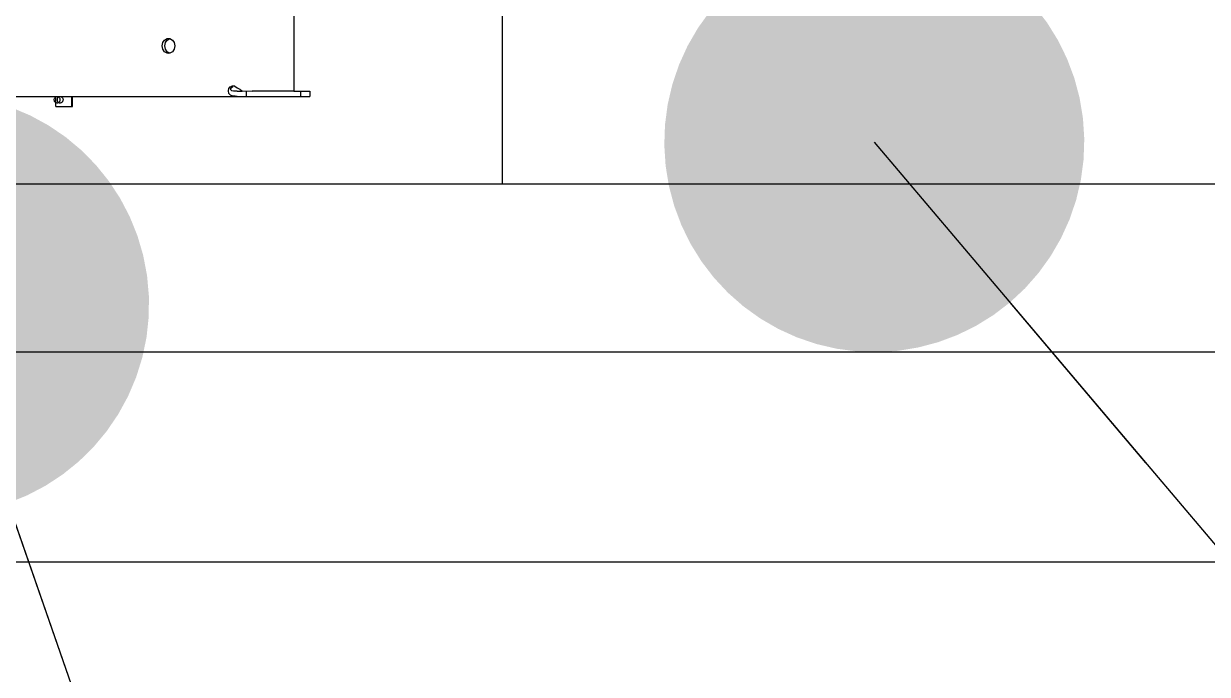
# Model space of a CAD drawing. Extents: x 1551 to 113148, y -1700 to 77018.
# Drawn here: x 14565 to 15270, y 21657 to 22044 of the extents above; entities that cross this region are included whole.
import ezdxf

# ---------------------------------------------------------------- set-up
doc = ezdxf.new("R2010")
doc.units = 0
doc.header["$LTSCALE"] = 500
doc.header["$MEASUREMENT"] = 0
for name, pattern in [('CENTER', [3, 2.5, -0.25, 0, -0.25]), ('DASHED', [0.75, 0.5, -0.25]), ('PHANTOM', [2.1, 1.25, -0.2, 0.125, -0.2, 0.125, -0.2])]:
    doc.linetypes.add(name, pattern=pattern)
doc.layers.get('0').update_dxf_attribs({"linetype": 'CONTINUOUS'})
doc.layers.add('M1CO1', color=1, linetype='CONTINUOUS')
doc.layers.add('SAFECO1', color=1, linetype='CONTINUOUS')
doc.styles.add('ROMANS', font='romans', dxfattribs={"height": 100})
doc.dimstyles.get("Standard").update_dxf_attribs({"dimtxt": 2, "dimasz": 2.5, "dimexe": 1, "dimexo": 1, "dimgap": 1, "dimtad": 1, "dimdsep": 46, "dimtxsty": 'ROMANS', "dimcen": 0, "dimclrd": 1, "dimclre": 1, "dimclrt": 2, "dimadec": 0, "dimazin": 0, "dimtfac": 1, "dimtmove": 2, "dimatfit": 3, "dimfxl": 1, "dimtvp": 100, "dimtolj": 1, "dimarcsym": 0})

# ---------------------------------------------------------------- blocks, each defined once
blk = doc.blocks.new('platform_top')
at = {"linetype": 'Continuous'}
for p, q in [((-10501.23, 3897.68), (-10501.23, 3891.68)), ((-10491.23, 3897.68), (-10501.23, 3897.68)), ((-10500.47, 3891.68), (-10500.47, 3897.68)), ((-10491.23, 3897.68), (-10491.23, 3891.68)), ((-10642.3, 3888.68), (-10642.3, 3891.68)), ((-10438.35, 3891.68), (-10642.3, 3891.68)), ((-10637.03, 3891.68), (-10637.03, 3888.68)), ((-10604.46, 3888.68), (-10604.46, 3891.68)), ((-10632.93, 3888.68), (-10642.3, 3888.68)), ((-10632.93, 3760.68), (-10632.93, 3888.68)), ((-10632.93, 3888.68), (-10608.06, 3888.68)), ((-10602.21, 3888.41), (-10608.06, 3888.68)), ((-10599.17, 3888.68), (-10602.21, 3888.68)), ((-10600.86, 3887.62), (-10602.21, 3888.41)), ((-10597.68, 3885.68), (-10599.11, 3886.59)), ((-10597.68, 3885.68), (-10595.99, 3885.68)), ((-10594.96, 3886.06), (-10595.99, 3885.68)), ((-10561.73, 3859.73), (-10562.11, 3861.68)), ((-10559.14, 3866.07), (-10558.29, 3866.17)), ((-10556.44, 3863.63), (-10556.06, 3861.68)), ((-10556.06, 3861.68), (-10556.44, 3859.73)), ((-10554.85, 3863.63), (-10554.47, 3861.68)), ((-10554.47, 3861.68), (-10554.85, 3859.73)), ((-10557.44, 3857.29), (-10558.29, 3857.18))]:
    blk.add_line(p, q, dxfattribs=at)
for points in [[(-10599.17, 3891.68), (-10597.93, 3891.66), (-10596.55, 3891.51)], [(-10596.55, 3891.51), (-10595.25, 3890.99), (-10594.27, 3889.92)], [(-10594.27, 3889.92), (-10593.91, 3888.46), (-10594.19, 3887.06), (-10594.96, 3886.06)], [(-10493.58, 3891.68), (-10493.86, 3891.7), (-10494.14, 3891.78), (-10494.43, 3891.91), (-10494.7, 3892.09), (-10494.95, 3892.32), (-10495.16, 3892.59), (-10495.33, 3892.89), (-10495.44, 3893.2), (-10495.49, 3893.52), (-10495.49, 3893.84), (-10495.44, 3894.15), (-10495.33, 3894.46), (-10495.16, 3894.76), (-10494.95, 3895.03), (-10494.7, 3895.26), (-10494.43, 3895.44), (-10494.14, 3895.57), (-10493.86, 3895.65), (-10493.58, 3895.68)], [(-10491.99, 3891.68), (-10492.32, 3891.71), (-10492.64, 3891.83), (-10492.94, 3892.02), (-10493.2, 3892.27), (-10493.41, 3892.58), (-10493.57, 3892.93), (-10493.66, 3893.3), (-10493.69, 3893.7), (-10493.65, 3894.09), (-10493.55, 3894.46), (-10493.39, 3894.81), (-10493.17, 3895.12), (-10492.91, 3895.36), (-10492.61, 3895.54), (-10492.29, 3895.65), (-10491.95, 3895.68)], [(-10493.58, 3895.68), (-10493.32, 3895.65), (-10493.06, 3895.57), (-10492.83, 3895.44), (-10492.63, 3895.26), (-10492.45, 3895.03), (-10492.31, 3894.76), (-10492.21, 3894.46), (-10492.14, 3894.15), (-10492.11, 3893.84), (-10492.11, 3893.52), (-10492.14, 3893.2), (-10492.21, 3892.89), (-10492.31, 3892.59), (-10492.45, 3892.32), (-10492.63, 3892.09), (-10492.83, 3891.91), (-10493.06, 3891.78), (-10493.32, 3891.7), (-10493.58, 3891.68)], [(-10491.95, 3895.68), (-10491.61, 3895.62), (-10491.27, 3895.49), (-10490.97, 3895.27), (-10490.71, 3894.99), (-10490.51, 3894.65), (-10490.37, 3894.27), (-10490.3, 3893.87), (-10490.31, 3893.45), (-10490.38, 3893.05), (-10490.53, 3892.67), (-10490.74, 3892.33), (-10491, 3892.06), (-10491.31, 3891.85), (-10491.64, 3891.72), (-10491.99, 3891.68)], [(-10599.11, 3886.59), (-10600.65, 3887.5), (-10600.86, 3887.62)], [(-10599.17, 3888.68), (-10598.02, 3888.67), (-10596.9, 3888.59), (-10595.97, 3888.32), (-10595.39, 3887.8), (-10595.32, 3887.09), (-10595.73, 3886.38), (-10596.54, 3885.87)], [(-10562.11, 3861.68), (-10561.73, 3863.63), (-10560.67, 3865.2), (-10559.14, 3866.07)], [(-10559.09, 3866.07), (-10559.03, 3866.07), (-10557.5, 3865.2), (-10556.44, 3863.63)], [(-10558.29, 3866.17), (-10557.44, 3866.07), (-10555.91, 3865.2), (-10554.85, 3863.63)], [(-10558.29, 3857.18), (-10559.14, 3857.29), (-10560.67, 3858.16), (-10561.73, 3859.73)], [(-10556.44, 3859.73), (-10557.5, 3858.16), (-10559.03, 3857.29)], [(-10554.85, 3859.73), (-10555.91, 3858.16), (-10557.44, 3857.29)]]:
    blk.add_lwpolyline(points, dxfattribs=at)
blk = doc.blocks.new('DOT')
at = {"layer": 'SAFECO1', "color": 0, "linetype": 'ByBlock'}
blk.add_line((-0.5, 0), (-1, 0), dxfattribs=at)
at = {"layer": 'SAFECO1', "color": 0, "linetype": 'ByBlock', "const_width": 0.5}
blk.add_lwpolyline([(-0.25, 0, 1), (0.25, 0, 1)], format="xyb", close=True, dxfattribs=at)

msp = doc.modelspace()

# ---------------------------------------------------------------- linework, layer by layer
for p, q in [((11765.105, 21948.758), (23835.105, 21948.758)), ((7335.105, 21848.758), (25435.105, 21848.758)), ((7521.986, 21723.758), (25893.489, 21723.758))]:
    msp.add_line(p, q)
at = {"linetype": 'DASHED'}
msp.add_lwpolyline([(14850.105, 21948.758), (14850.105, 22098.758)], dxfattribs=at)
at = {"linetype": 'PHANTOM'}
msp.add_arc((16525.107, 21848.758), 2055.002, 180, 359.905487, dxfattribs=at)

# ---------------------------------------------------------------- block references
at = {"linetype": 'CENTER', "rotation": 180}
msp.add_blockref('platform_top', (4092.981, 25892.444), dxfattribs=at)

# ---------------------------------------------------------------- leaders
at = {"layer": 'M1CO1', "linetype": 'Continuous'}
for points in [[(15146.128, 26183.013), (19073.911, 20389.102)], [(15071.325, 21973.561), (16412.202, 20389.102)], [(14514.692, 21876.8), (15032.721, 20389.102)]]:
    msp.add_leader(points, dimstyle='Standard', override={"dimasz": 250, "dimgap": 100, "dimtad": 0, "dimldrblk": 'DOT'}, dxfattribs=at)

doc.saveas('drawing.dxf')
